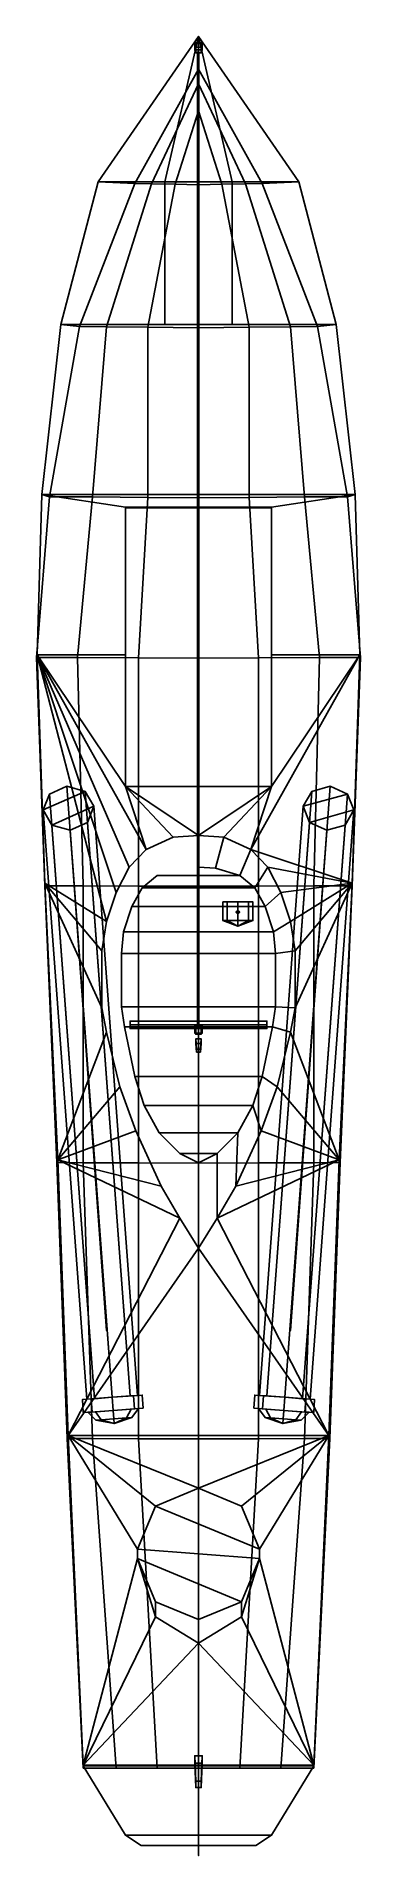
# Model space of a CAD drawing. Extents: x -1.7 to 1.7, y -10.2 to 9.2.
import ezdxf

# ---------------------------------------------------------------- set-up
doc = ezdxf.new("R2010")
doc.units = 0
doc.layers.get('0').update_dxf_attribs({"linetype": 'CONTINUOUS'})

msp = doc.modelspace()

# ---------------------------------------------------------------- linework, layer by layer
for points in [[(0, 9.205, 0.868), (0, 9.204, 0.808), (-1.07, 7.654, 0.826), (-0.36, 7.655, 0.856)], [(-1.07, 7.654, 0.826), (0, 9.204, 0.808), (0, 8.857, 0.404), (-0.68, 7.637, -0.174)], [(0, 7.655, 0.856), (0, 9.205, 0.868), (0, 9.205, 0.868), (-0.36, 7.655, 0.856)], [(0.03, 9.09, 2.68), (0.04, 9.14, 0.86), (-0.04, 9.14, 0.86), (-0.03, 9.09, 2.68)], [(-0.03, 9.09, 2.68), (-0.04, 9.14, 0.86), (-0.04, 9.06, 0.86), (-0.03, 9.03, 2.68)], [(0.36, 7.655, 0.856), (1.07, 7.654, 0.826), (0, 9.204, 0.808), (0, 9.205, 0.868)], [(0, 9.205, 0.868), (0, 7.655, 0.856), (0.36, 7.655, 0.856), (0, 9.205, 0.868)], [(0, 9.204, 0.808), (1.07, 7.654, 0.826), (0.68, 7.637, -0.174), (0, 8.857, 0.404)], [(0.04, 9.06, 0.86), (0.04, 9.14, 0.86), (0.03, 9.09, 2.68), (0.03, 9.03, 2.68)], [(-0.03, 9.03, 2.68), (-0.04, 9.06, 0.86), (0.04, 9.06, 0.86), (0.03, 9.03, 2.68)], [(0.03, 9.03, 2.68), (0.03, 9.09, 2.68), (-0.03, 9.09, 2.68), (-0.03, 9.03, 2.68)], [(-0.01, -1.37, 3.69), (0.005, -1.37, 3.7), (0.005, 9.04, 2.619), (-0.01, 9.04, 2.61)], [(0.005, -1.37, 3.68), (-0.01, -1.37, 3.69), (-0.01, 9.04, 2.61), (0.005, 9.04, 2.601)], [(0.005, -1.37, 3.7), (0.005, -1.37, 3.68), (0.005, 9.04, 2.601), (0.005, 9.04, 2.619)], [(-0.68, 7.637, -0.174), (0, 8.857, 0.404), (0, 8.7, -0.013), (-0.5, 7.635, -0.274)], [(0, 8.857, 0.404), (0.68, 7.637, -0.174), (0.5, 7.635, -0.274), (0, 8.7, -0.013)], [(-0.5, 7.635, -0.274), (0, 8.7, -0.013), (0, 8.413, -0.388), (-0.25, 7.63, -0.534)], [(0, 8.7, -0.013), (0.5, 7.635, -0.274), (0.25, 7.63, -0.534), (0, 8.413, -0.388)], [(-0.25, 7.63, -0.534), (0, 8.413, -0.388), (0, 7.997, -0.731), (0, 7.624, -0.894)], [(0, 8.413, -0.388), (0.25, 7.63, -0.534), (0, 7.624, -0.894), (0, 7.997, -0.731)], [(-0.36, 7.655, 0.856), (-1.07, 7.654, 0.826), (-1.47, 6.134, 0.822), (-0.36, 6.134, 0.822)], [(-1.47, 6.134, 0.822), (-1.07, 7.654, 0.826), (-0.68, 7.637, -0.174), (-1.27, 6.113, -0.348)], [(-1.27, 6.113, -0.348), (-0.68, 7.637, -0.174), (-0.5, 7.635, -0.274), (-0.98, 6.111, -0.468)], [(-0.98, 6.111, -0.468), (-0.5, 7.635, -0.274), (-0.25, 7.63, -0.534), (-0.54, 6.106, -0.748)], [(-0.54, 6.106, -0.748), (-0.25, 7.63, -0.534), (0, 7.624, -0.894), (0, 6.099, -1.198)], [(0, 6.134, 0.822), (0, 7.655, 0.856), (-0.36, 7.655, 0.856), (-0.36, 6.134, 0.822)], [(0, 7.655, 0.856), (0, 6.134, 0.822), (0.36, 6.134, 0.822), (0.36, 7.655, 0.856)], [(0.25, 7.63, -0.534), (0.54, 6.106, -0.748), (0, 6.099, -1.198), (0, 7.624, -0.894)], [(0.5, 7.635, -0.274), (0.98, 6.111, -0.468), (0.54, 6.106, -0.748), (0.25, 7.63, -0.534)], [(0.36, 6.134, 0.822), (1.47, 6.134, 0.822), (1.07, 7.654, 0.826), (0.36, 7.655, 0.856)], [(0.68, 7.637, -0.174), (1.27, 6.113, -0.348), (0.98, 6.111, -0.468), (0.5, 7.635, -0.274)], [(1.07, 7.654, 0.826), (1.47, 6.134, 0.822), (1.27, 6.113, -0.348), (0.68, 7.637, -0.174)], [(-1.67, 4.323, 0.784), (-1.47, 6.134, 0.822), (-1.27, 6.113, -0.348), (-1.59, 4.299, -0.576)], [(1.67, 4.323, 0.784), (1.47, 6.134, 0.822), (-1.47, 6.134, 0.822), (-1.67, 4.323, 0.784)], [(-1.59, 4.299, -0.576), (-1.27, 6.113, -0.348), (-0.98, 6.111, -0.468), (-1.13, 4.297, -0.716)], [(-1.13, 4.297, -0.716), (-0.98, 6.111, -0.468), (-0.54, 6.106, -0.748), (-0.54, 4.292, -0.956)], [(-0.54, 4.292, -0.956), (-0.54, 6.106, -0.748), (0, 6.099, -1.198), (0, 4.288, -1.236)], [(0.54, 6.106, -0.748), (0.54, 4.292, -0.956), (0, 4.288, -1.236), (0, 6.099, -1.198)], [(0.98, 6.111, -0.468), (1.13, 4.297, -0.716), (0.54, 4.292, -0.956), (0.54, 6.106, -0.748)], [(1.27, 6.113, -0.348), (1.59, 4.299, -0.576), (1.13, 4.297, -0.716), (0.98, 6.111, -0.468)], [(1.47, 6.134, 0.822), (1.67, 4.323, 0.784), (1.59, 4.299, -0.576), (1.27, 6.113, -0.348)], [(-1.72, 2.612, 0.734), (-1.67, 4.323, 0.784), (-1.59, 4.299, -0.576), (-1.73, 2.586, -0.766)], [(-1.73, 2.586, -0.766), (-1.59, 4.299, -0.576), (-1.13, 4.297, -0.716), (-1.29, 2.584, -0.836)], [(-0.78, 4.187, 0.78), (-1.67, 4.323, 0.784), (-1.72, 2.612, 0.734), (-0.78, 2.612, 0.734)], [(1.67, 4.323, 0.784), (-1.67, 4.323, 0.784), (-0.78, 4.187, 0.78), (0.78, 4.187, 0.78)], [(-1.29, 2.584, -0.836), (-1.13, 4.297, -0.716), (-0.54, 4.292, -0.956), (-0.64, 2.581, -1.036)], [(-0.64, 2.581, -1.036), (-0.54, 4.292, -0.956), (0, 4.288, -1.236), (0, 2.577, -1.276)], [(0.54, 4.292, -0.956), (0.64, 2.581, -1.036), (0, 2.577, -1.276), (0, 4.288, -1.236)], [(1.13, 4.297, -0.716), (1.29, 2.584, -0.836), (0.64, 2.581, -1.036), (0.54, 4.292, -0.956)], [(1.67, 4.323, 0.784), (0.78, 4.187, 0.78), (0.78, 2.612, 0.734), (1.72, 2.612, 0.734)], [(1.59, 4.299, -0.576), (1.73, 2.586, -0.766), (1.29, 2.584, -0.836), (1.13, 4.297, -0.716)], [(1.67, 4.323, 0.784), (1.72, 2.612, 0.734), (1.73, 2.586, -0.766), (1.59, 4.299, -0.576)], [(0.78, 4.18, 0.88), (0.78, 4.187, 0.78), (-0.78, 4.187, 0.78), (-0.78, 4.18, 0.88)], [(-0.78, 4.18, 0.88), (-0.78, 4.187, 0.78), (-0.78, 2.612, 0.734), (-0.78, 1.21, 0.88)], [(0.78, 1.21, 0.88), (0.78, 4.18, 0.88), (-0.78, 4.18, 0.88), (-0.78, 1.21, 0.88)], [(0.78, 2.612, 0.734), (0.78, 4.187, 0.78), (0.78, 4.18, 0.88), (0.78, 1.21, 0.88)], [(-1.64, 0.181, 0.726), (-1.72, 2.612, 0.734), (-1.73, 2.586, -0.766), (-1.64, 0.152, -0.924)], [(-1.64, 0.152, -0.924), (-1.73, 2.586, -0.766), (-1.29, 2.584, -0.836), (-1.23, 0.151, -0.984)], [(-0.56, 0.54, 0.727), (-1.72, 2.612, 0.734), (-0.74, 0.35, 0.726)], [(-0.74, 0.35, 0.726), (-1.72, 2.612, 0.734), (-0.88, 0.08, 0.725)], [(-0.88, 0.08, 0.725), (-1.72, 2.612, 0.734), (-0.98, -0.23, 0.723)], [(-0.98, -0.23, 0.723), (-1.72, 2.612, 0.734), (-1.64, 0.181, 0.726)], [(-0.78, 2.612, 0.734), (-1.72, 2.612, 0.734), (-0.78, 1.21, 0.729)], [(-0.78, 1.21, 0.729), (-1.72, 2.612, 0.734), (-0.56, 0.54, 0.727)], [(-1.23, 0.151, -0.984), (-1.29, 2.584, -0.836), (-0.64, 2.581, -1.036), (-0.64, 0.149, -1.114)], [(-0.78, 2.612, 0.734), (-0.78, 2.612, 0.734), (-0.78, 1.21, 0.729), (-0.78, 1.21, 0.88)], [(-0.64, 0.149, -1.114), (-0.64, 2.581, -1.036), (0, 2.577, -1.276), (0, 0.146, -1.284)], [(0.64, 2.581, -1.036), (0.64, 0.149, -1.114), (0, 0.146, -1.284), (0, 2.577, -1.276)], [(1.72, 2.612, 0.734), (0.56, 0.54, 0.727), (1.64, 0.181, 0.726)], [(0.78, 1.21, 0.729), (0.56, 0.54, 0.727), (1.72, 2.612, 0.734)], [(1.29, 2.584, -0.836), (1.23, 0.151, -0.984), (0.64, 0.149, -1.114), (0.64, 2.581, -1.036)], [(0.78, 1.21, 0.88), (0.78, 1.21, 0.729), (0.78, 2.612, 0.734)], [(0.78, 2.612, 0.734), (0.78, 1.21, 0.729), (1.72, 2.612, 0.734)], [(1.73, 2.586, -0.766), (1.64, 0.152, -0.924), (1.23, 0.151, -0.984), (1.29, 2.584, -0.836)], [(1.72, 2.612, 0.734), (1.64, 0.181, 0.726), (1.64, 0.152, -0.924), (1.73, 2.586, -0.766)], [(-1.209, 1.156, 1.351), (-1.657, 0.962, 1.16), (-1.59, 1.128, 1.351), (-1.404, 1.212, 1.43)], [(-1.111, -5.315, 1.351), (-0.92, -5.3, 1.43), (-1.404, 1.212, 1.43), (-1.59, 1.128, 1.351)], [(-0.92, -5.3, 1.43), (-0.73, -5.286, 1.351), (-1.209, 1.156, 1.351), (-1.404, 1.212, 1.43)], [(0.78, 1.21, 0.729), (-0.78, 1.21, 0.729), (0, 0.687, 0.728)], [(-0.78, 1.21, 0.88), (-0.78, 1.21, 0.729), (0.78, 1.21, 0.729), (0.78, 1.21, 0.88)], [(0, 0.687, 0.728), (-0.78, 1.21, 0.729), (-0.27, 0.67, 0.727)], [(-0.27, 0.67, 0.727), (-0.78, 1.21, 0.729), (-0.56, 0.54, 0.727)], [(0.78, 1.21, 0.729), (0, 0.687, 0.728), (0.27, 0.67, 0.727)], [(0.78, 1.21, 0.729), (0.27, 0.67, 0.727), (0.56, 0.54, 0.727)], [(0.73, -5.286, 1.351), (0.92, -5.3, 1.43), (1.404, 1.212, 1.43), (1.209, 1.156, 1.351)], [(0.92, -5.3, 1.43), (1.111, -5.315, 1.351), (1.59, 1.128, 1.351), (1.404, 1.212, 1.43)], [(1.59, 1.128, 1.351), (1.118, 1.002, 1.16), (1.209, 1.156, 1.351), (1.404, 1.212, 1.43)], [(-1.118, 1.002, 1.16), (-1.565, 0.799, 0.969), (-1.657, 0.962, 1.16), (-1.209, 1.156, 1.351)], [(-1.19, -5.32, 1.16), (-1.111, -5.315, 1.351), (-1.59, 1.128, 1.351), (-1.657, 0.962, 1.16)], [(-1.184, 0.827, 0.969), (-1.369, 0.743, 0.89), (-1.565, 0.799, 0.969), (-1.118, 1.002, 1.16)], [(-0.73, -5.286, 1.351), (-0.651, -5.28, 1.16), (-1.118, 1.002, 1.16), (-1.209, 1.156, 1.351)], [(-0.651, -5.28, 1.16), (-0.73, -5.286, 0.969), (-1.184, 0.827, 0.969), (-1.118, 1.002, 1.16)], [(0.651, -5.28, 1.16), (0.73, -5.286, 1.351), (1.209, 1.156, 1.351), (1.118, 1.002, 1.16)], [(0.73, -5.286, 0.969), (0.651, -5.28, 1.16), (1.118, 1.002, 1.16), (1.184, 0.827, 0.969)], [(1.111, -5.315, 1.351), (1.19, -5.32, 1.16), (1.657, 0.962, 1.16), (1.59, 1.128, 1.351)], [(1.657, 0.962, 1.16), (1.184, 0.827, 0.969), (1.118, 1.002, 1.16), (1.59, 1.128, 1.351)], [(-1.111, -5.315, 0.969), (-1.19, -5.32, 1.16), (-1.657, 0.962, 1.16), (-1.565, 0.799, 0.969)], [(-0.92, -5.3, 0.89), (-1.111, -5.315, 0.969), (-1.565, 0.799, 0.969), (-1.369, 0.743, 0.89)], [(-0.73, -5.286, 0.969), (-0.92, -5.3, 0.89), (-1.369, 0.743, 0.89), (-1.184, 0.827, 0.969)], [(0.92, -5.3, 0.89), (0.73, -5.286, 0.969), (1.184, 0.827, 0.969), (1.369, 0.743, 0.89)], [(1.111, -5.315, 0.969), (0.92, -5.3, 0.89), (1.369, 0.743, 0.89), (1.565, 0.799, 0.969)], [(1.19, -5.32, 1.16), (1.111, -5.315, 0.969), (1.565, 0.799, 0.969), (1.657, 0.962, 1.16)], [(1.565, 0.799, 0.969), (1.369, 0.743, 0.89), (1.184, 0.827, 0.969), (1.657, 0.962, 1.16)], [(0.27, 0.67, 0.727), (0, 0.687, 0.728), (0, 0.35, 1.73), (0.18, 0.34, 1.73)], [(0.56, 0.54, 0.727), (0.27, 0.67, 0.727), (0.18, 0.34, 1.73), (0.44, 0.26, 1.73)], [(-0.98, -4.59, 0.72), (-1.35, 0.5, 0.72), (-1.349, 0.46, 0.89), (-0.98, -4.49, 0.89)], [(-0.98, -4.49, 0.89), (-1.349, 0.46, 0.89), (-1.35, 0.5, 0.72), (-0.98, -4.59, 0.72)], [(0.74, 0.35, 0.726), (0.56, 0.54, 0.727), (0.44, 0.26, 1.73), (0.6, 0.13, 1.73)], [(1.64, 0.181, 0.726), (1.64, 0.181, 0.726), (0.56, 0.54, 0.727), (0.74, 0.35, 0.726)], [(0.98, -4.49, 0.89), (1.349, 0.46, 0.89), (1.35, 0.5, 0.72), (0.98, -4.59, 0.72)], [(0.98, -4.59, 0.72), (1.35, 0.5, 0.72), (1.349, 0.46, 0.89), (0.98, -4.49, 0.89)], [(0.44, 0.26, 1.73), (-0.44, 0.26, 1.73), (-0.6, 0.13, 1.73), (0.6, 0.13, 1.73)], [(0.18, 0.34, 1.73), (0, 0.35, 1.73), (0, 0.26, 1.73), (0.44, 0.26, 1.73)], [(0.88, 0.08, 0.725), (0.74, 0.35, 0.726), (0.6, 0.13, 1.73), (0.71, -0.07, 1.73)], [(1.64, 0.181, 0.726), (1.64, 0.181, 0.726), (0.74, 0.35, 0.726), (0.88, 0.08, 0.725)], [(-1.5, -2.77, 0.707), (-1.64, 0.181, 0.726), (-1.64, 0.152, -0.924), (-1.51, -2.799, -1.002)], [(-1.03, -1.15, 0.718), (-1.64, 0.181, 0.726), (-1.5, -2.77, 0.707), (-0.98, -1.41, 0.716)], [(-1.03, -0.54, 0.721), (-0.98, -0.23, 0.723), (-1.64, 0.181, 0.726)], [(-1.03, -1.15, 0.718), (-1.03, -0.54, 0.721), (-1.64, 0.181, 0.726)], [(-1.51, -2.799, -1.002), (-1.64, 0.152, -0.924), (-1.23, 0.151, -0.984), (-1.23, -2.8, -1.032)], [(-1.23, -2.8, -1.032), (-1.23, 0.151, -0.984), (-0.64, 0.149, -1.114), (-0.64, -2.802, -1.132)], [(0.6, 0.13, 1.73), (-0.6, 0.13, 1.73), (-0.71, -0.07, 1.73), (0.71, -0.07, 1.73)], [(-0.64, -2.802, -1.132), (-0.64, 0.149, -1.114), (0, 0.146, -1.284), (0, -2.804, -1.272)], [(0.64, 0.149, -1.114), (0.64, -2.802, -1.132), (0, -2.804, -1.272), (0, 0.146, -1.284)], [(1.23, 0.151, -0.984), (1.23, -2.8, -1.032), (0.64, -2.802, -1.132), (0.64, 0.149, -1.114)], [(0.98, -0.23, 0.723), (0.88, 0.08, 0.725), (0.71, -0.07, 1.73), (0.8, -0.34, 1.73)], [(1.64, 0.181, 0.726), (1.64, 0.181, 0.726), (0.88, 0.08, 0.725), (0.98, -0.23, 0.723)], [(1.5, -2.77, 0.707), (1.64, 0.181, 0.726), (1.03, -1.15, 0.718), (0.98, -1.41, 0.716)], [(1.64, 0.181, 0.726), (1.64, 0.181, 0.726), (0.98, -0.23, 0.723), (1.03, -0.54, 0.721)], [(1.64, 0.181, 0.726), (1.64, 0.181, 0.726), (1.03, -0.54, 0.721), (1.03, -1.15, 0.718)], [(1.64, 0.152, -0.924), (1.51, -2.799, -1.002), (1.23, -2.8, -1.032), (1.23, 0.151, -0.984)], [(1.64, 0.181, 0.726), (1.5, -2.77, 0.707), (1.51, -2.799, -1.002), (1.64, 0.152, -0.924)], [(0.71, -0.07, 1.73), (-0.71, -0.07, 1.73), (-0.8, -0.34, 1.73), (0.8, -0.34, 1.73)], [(0.26, -0.22, 2.01), (0.307, -0.22, 2.123), (0.307, -0.02, 2.123), (0.26, -0.02, 2.01)], [(0.307, -0.22, 1.897), (0.26, -0.22, 2.01), (0.26, -0.02, 2.01), (0.307, -0.02, 1.897)], [(0.307, -0.02, 2.123), (0.58, -0.02, 2.01), (0.533, -0.02, 1.897), (0.26, -0.02, 2.01)], [(0.26, -0.02, 2.01), (0.533, -0.02, 1.897), (0.42, -0.02, 1.85), (0.307, -0.02, 1.897)], [(0.307, -0.22, 2.123), (0.42, -0.22, 2.17), (0.42, -0.02, 2.17), (0.307, -0.02, 2.123)], [(0.42, -0.22, 1.85), (0.307, -0.22, 1.897), (0.307, -0.02, 1.897), (0.42, -0.02, 1.85)], [(0.42, -0.02, 2.17), (0.533, -0.02, 2.123), (0.58, -0.02, 2.01), (0.307, -0.02, 2.123)], [(0.42, -0.11, 1.73), (0.4, -0.13, 1.73), (0.4, -0.13, 1.86), (0.42, -0.11, 1.86)], [(0.4, -0.13, 1.73), (0.42, -0.15, 1.73), (0.42, -0.15, 1.86), (0.4, -0.13, 1.86)], [(0.42, -0.22, 2.17), (0.533, -0.22, 2.123), (0.533, -0.02, 2.123), (0.42, -0.02, 2.17)], [(0.533, -0.22, 1.897), (0.42, -0.22, 1.85), (0.42, -0.02, 1.85), (0.533, -0.02, 1.897)], [(0.44, -0.13, 1.73), (0.42, -0.11, 1.73), (0.42, -0.11, 1.86), (0.44, -0.13, 1.86)], [(0.42, -0.15, 1.73), (0.44, -0.13, 1.73), (0.44, -0.13, 1.86), (0.42, -0.15, 1.86)], [(0.533, -0.22, 2.123), (0.58, -0.22, 2.01), (0.58, -0.02, 2.01), (0.533, -0.02, 2.123)], [(0.58, -0.22, 2.01), (0.533, -0.22, 1.897), (0.533, -0.02, 1.897), (0.58, -0.02, 2.01)], [(0.8, -0.34, 1.73), (-0.8, -0.34, 1.73), (-0.82, -0.57, 1.73), (0.82, -0.57, 1.73)], [(0.26, -0.22, 2.01), (0.307, -0.22, 1.897), (0.42, -0.28, 2.01)], [(0.307, -0.22, 2.123), (0.26, -0.22, 2.01), (0.42, -0.28, 2.01)], [(0.307, -0.22, 1.897), (0.42, -0.22, 1.85), (0.42, -0.28, 2.01)], [(0.42, -0.22, 2.17), (0.307, -0.22, 2.123), (0.42, -0.28, 2.01)], [(0.42, -0.22, 1.85), (0.533, -0.22, 1.897), (0.42, -0.28, 2.01)], [(0.533, -0.22, 1.897), (0.58, -0.22, 2.01), (0.42, -0.28, 2.01)], [(0.58, -0.22, 2.01), (0.533, -0.22, 2.123), (0.42, -0.28, 2.01)], [(0.533, -0.22, 2.123), (0.42, -0.22, 2.17), (0.42, -0.28, 2.01)], [(1.03, -0.54, 0.721), (0.98, -0.23, 0.723), (0.8, -0.34, 1.73), (0.82, -0.57, 1.73)], [(0.82, -0.57, 1.73), (-0.82, -0.57, 1.73), (-0.82, -1.14, 1.73), (0.82, -1.14, 1.73)], [(1.03, -1.15, 0.718), (1.03, -0.54, 0.721), (0.82, -0.57, 1.73), (0.82, -1.14, 1.73)], [(0.82, -1.14, 1.73), (-0.82, -1.14, 1.73), (-0.79, -1.35, 1.73), (0.79, -1.35, 1.73)], [(0.98, -1.41, 0.716), (1.03, -1.15, 0.718), (0.82, -1.14, 1.73), (0.79, -1.35, 1.73)], [(0.79, -1.35, 1.73), (-0.79, -1.35, 1.73), (-0.68, -1.88, 1.73), (0.68, -1.88, 1.73)], [(-0.73, -1.29, 3.38), (-0.73, -1.33, 3.42), (0.73, -1.33, 3.42), (0.73, -1.29, 3.38)], [(-0.73, -1.33, 3.34), (-0.73, -1.29, 3.38), (0.73, -1.29, 3.38), (0.73, -1.33, 3.34)], [(-0.73, -1.33, 3.34), (-0.73, -1.37, 3.38), (-0.73, -1.33, 3.42), (-0.73, -1.29, 3.38)], [(-0.73, -1.33, 3.42), (-0.73, -1.37, 3.38), (0.73, -1.37, 3.38), (0.73, -1.33, 3.42)], [(-0.73, -1.37, 3.38), (-0.73, -1.33, 3.34), (0.73, -1.33, 3.34), (0.73, -1.37, 3.38)], [(-0.03, -1.37, 3.73), (-0.04, -1.34, 1.73), (-0.04, -1.42, 1.73), (-0.03, -1.43, 3.73)], [(0.03, -1.37, 3.73), (0.04, -1.34, 1.73), (-0.04, -1.34, 1.73), (-0.03, -1.37, 3.73)], [(0.04, -1.42, 1.73), (0.04, -1.34, 1.73), (0.03, -1.37, 3.73), (0.03, -1.43, 3.73)], [(0.84, -1.99, 0.712), (0.98, -1.41, 0.716), (0.79, -1.35, 1.73), (0.68, -1.88, 1.73)], [(0.73, -1.29, 3.38), (0.73, -1.33, 3.42), (0.73, -1.37, 3.38), (0.73, -1.33, 3.34)], [(-1.5, -2.77, 0.707), (-1.5, -2.77, 0.707), (-0.84, -1.99, 0.712), (-0.98, -1.41, 0.716)], [(-0.03, -1.43, 3.73), (-0.04, -1.42, 1.73), (0.04, -1.42, 1.73), (0.03, -1.43, 3.73)], [(0.03, -1.43, 3.73), (0.03, -1.37, 3.73), (-0.03, -1.37, 3.73), (-0.03, -1.43, 3.73)], [(0.02, -1.59, 5.3), (0.03, -1.48, 1.73), (-0.03, -1.48, 1.73), (-0.02, -1.59, 5.3)], [(-0.02, -1.59, 5.3), (-0.03, -1.48, 1.73), (-0.03, -1.53, 1.73), (-0.02, -1.62, 5.3)], [(-0.02, -1.62, 5.3), (-0.03, -1.53, 1.73), (0.03, -1.53, 1.73), (0.02, -1.62, 5.3)], [(0.03, -1.53, 1.73), (0.03, -1.48, 1.73), (0.02, -1.59, 5.3), (0.02, -1.62, 5.3)], [(1.5, -2.77, 0.707), (1.5, -2.77, 0.707), (0.98, -1.41, 0.716), (0.84, -1.99, 0.712)], [(0.02, -1.62, 5.3), (0.02, -1.59, 5.3), (-0.02, -1.59, 5.3), (-0.02, -1.62, 5.3)], [(0.68, -1.88, 1.73), (-0.68, -1.88, 1.73), (-0.58, -2.19, 1.73), (0.58, -2.19, 1.73)], [(0.67, -2.46, 0.709), (0.84, -1.99, 0.712), (0.68, -1.88, 1.73), (0.58, -2.19, 1.73)], [(-1.5, -2.77, 0.707), (-1.5, -2.77, 0.707), (-0.67, -2.46, 0.709), (-0.84, -1.99, 0.712)], [(1.5, -2.77, 0.707), (1.5, -2.77, 0.707), (0.84, -1.99, 0.712), (0.67, -2.46, 0.709)], [(0.58, -2.19, 1.73), (-0.58, -2.19, 1.73), (-0.42, -2.48, 1.73), (0.42, -2.48, 1.73)], [(0.4, -3.05, 0.71), (0.67, -2.46, 0.709), (0.58, -2.19, 1.73), (0.42, -2.48, 1.73)], [(-1.5, -2.77, 0.707), (-1.5, -2.77, 0.707), (-0.4, -3.05, 0.71), (-0.67, -2.46, 0.709)], [(0.42, -2.48, 1.73), (-0.42, -2.48, 1.73), (-0.2, -2.7, 1.73), (0.2, -2.7, 1.73)], [(0.2, -3.39, 0.714), (0.4, -3.05, 0.71), (0.42, -2.48, 1.73), (0.2, -2.7, 1.73)], [(1.5, -2.77, 0.707), (1.5, -2.77, 0.707), (0.67, -2.46, 0.709), (0.4, -3.05, 0.71)], [(0.2, -2.7, 1.73), (-0.2, -2.7, 1.73), (0, -2.8, 1.73)], [(0, -3.71, 0.717), (0.2, -3.39, 0.714), (0.2, -2.7, 1.73), (0, -2.8, 1.73)], [(-1.39, -5.709, 0.739), (-1.5, -2.77, 0.707), (-1.51, -2.799, -1.002), (-1.4, -5.741, -1.051)], [(-1.4, -5.741, -1.051), (-1.51, -2.799, -1.002), (-1.23, -2.8, -1.032), (-1.13, -5.741, -1.081)], [(-1.5, -2.77, 0.707), (-1.5, -2.77, 0.707), (-1.39, -5.709, 0.739), (-0.2, -3.39, 0.714)], [(-1.5, -2.77, 0.707), (-1.5, -2.77, 0.707), (-0.2, -3.39, 0.714), (-0.4, -3.05, 0.71)], [(-1.13, -5.741, -1.081), (-1.23, -2.8, -1.032), (-0.64, -2.802, -1.132), (-0.64, -5.742, -1.151)], [(-0.64, -5.742, -1.151), (-0.64, -2.802, -1.132), (0, -2.804, -1.272), (0, -5.744, -1.261)], [(0.64, -2.802, -1.132), (0.64, -5.742, -1.151), (0, -5.744, -1.261), (0, -2.804, -1.272)], [(1.5, -2.77, 0.707), (1.5, -2.77, 0.707), (0.2, -3.39, 0.714), (1.39, -5.709, 0.739)], [(1.5, -2.77, 0.707), (1.5, -2.77, 0.707), (0.4, -3.05, 0.71), (0.2, -3.39, 0.714)], [(1.23, -2.8, -1.032), (1.13, -5.741, -1.081), (0.64, -5.742, -1.151), (0.64, -2.802, -1.132)], [(1.51, -2.799, -1.002), (1.4, -5.741, -1.051), (1.13, -5.741, -1.081), (1.23, -2.8, -1.032)], [(1.5, -2.77, 0.707), (1.39, -5.709, 0.739), (1.4, -5.741, -1.051), (1.51, -2.799, -1.002)], [(-0.2, -3.39, 0.714), (-0.2, -3.39, 0.714), (-1.39, -5.709, 0.739), (0, -3.71, 0.717)], [(0.2, -3.39, 0.714), (0.2, -3.39, 0.714), (0, -3.71, 0.717), (1.39, -5.709, 0.739)], [(0, -3.71, 0.717), (0, -3.71, 0.717), (-1.39, -5.709, 0.739), (1.39, -5.709, 0.739)], [(-1.146, -5.317, 1.386), (-0.92, -5.3, 0.84), (-1.146, -5.317, 0.934), (-1.239, -5.324, 1.16)], [(-1.229, -5.464, 1.16), (-1.136, -5.457, 1.386), (-1.146, -5.317, 1.386), (-1.239, -5.324, 1.16)], [(-1.136, -5.457, 0.934), (-1.229, -5.464, 1.16), (-1.239, -5.324, 1.16), (-1.146, -5.317, 0.934)], [(-0.92, -5.3, 1.48), (-0.695, -5.284, 0.934), (-0.92, -5.3, 0.84), (-1.146, -5.317, 1.386)], [(-1.136, -5.457, 1.386), (-0.91, -5.44, 1.48), (-0.92, -5.3, 1.48), (-1.146, -5.317, 1.386)], [(-0.91, -5.44, 0.84), (-1.136, -5.457, 0.934), (-1.146, -5.317, 0.934), (-0.92, -5.3, 0.84)], [(-0.91, -5.44, 1.48), (-1.136, -5.457, 0.934), (-0.91, -5.44, 0.84), (-0.684, -5.423, 1.386)], [(-0.695, -5.284, 1.386), (-0.601, -5.277, 1.16), (-0.695, -5.284, 0.934), (-0.92, -5.3, 1.48)], [(-0.91, -5.44, 1.48), (-0.684, -5.423, 1.386), (-0.695, -5.284, 1.386), (-0.92, -5.3, 1.48)], [(-0.684, -5.423, 0.934), (-0.91, -5.44, 0.84), (-0.92, -5.3, 0.84), (-0.695, -5.284, 0.934)], [(-0.684, -5.423, 1.386), (-0.91, -5.44, 0.84), (-0.684, -5.423, 0.934), (-0.591, -5.416, 1.16)], [(-0.769, -5.52, 1.295), (-0.72, -5.426, 1.351), (-0.91, -5.44, 1.43), (-0.903, -5.53, 1.351)], [(-0.903, -5.53, 0.969), (-0.91, -5.44, 0.89), (-0.72, -5.426, 0.969), (-0.769, -5.52, 1.025)], [(-0.713, -5.516, 1.16), (-0.641, -5.42, 1.16), (-0.72, -5.426, 1.351), (-0.769, -5.52, 1.295)], [(-0.769, -5.52, 1.025), (-0.72, -5.426, 0.969), (-0.641, -5.42, 1.16), (-0.713, -5.516, 1.16)], [(-0.684, -5.423, 1.386), (-0.591, -5.416, 1.16), (-0.601, -5.277, 1.16), (-0.695, -5.284, 1.386)], [(-0.591, -5.416, 1.16), (-0.684, -5.423, 0.934), (-0.695, -5.284, 0.934), (-0.601, -5.277, 1.16)], [(0.591, -5.416, 1.16), (0.684, -5.423, 1.386), (0.695, -5.284, 1.386), (0.601, -5.277, 1.16)], [(0.684, -5.423, 0.934), (0.591, -5.416, 1.16), (0.601, -5.277, 1.16), (0.695, -5.284, 0.934)], [(0.684, -5.423, 1.386), (0.591, -5.416, 1.16), (0.684, -5.423, 0.934), (0.91, -5.44, 1.48)], [(0.695, -5.284, 1.386), (0.92, -5.3, 0.84), (0.695, -5.284, 0.934), (0.601, -5.277, 1.16)], [(0.769, -5.52, 1.295), (0.72, -5.426, 1.351), (0.641, -5.42, 1.16), (0.713, -5.516, 1.16)], [(0.713, -5.516, 1.16), (0.641, -5.42, 1.16), (0.72, -5.426, 0.969), (0.769, -5.52, 1.025)], [(0.91, -5.44, 0.84), (0.684, -5.423, 0.934), (0.695, -5.284, 0.934), (0.92, -5.3, 0.84)], [(0.684, -5.423, 1.386), (0.91, -5.44, 1.48), (0.92, -5.3, 1.48), (0.695, -5.284, 1.386)], [(0.91, -5.44, 1.48), (0.684, -5.423, 0.934), (0.91, -5.44, 0.84), (1.136, -5.457, 1.386)], [(0.92, -5.3, 1.48), (1.146, -5.317, 0.934), (0.92, -5.3, 0.84), (0.695, -5.284, 1.386)], [(0.769, -5.52, 1.025), (0.72, -5.426, 0.969), (0.91, -5.44, 0.89), (0.903, -5.53, 0.969)], [(0.903, -5.53, 1.351), (0.91, -5.44, 1.43), (0.72, -5.426, 1.351), (0.769, -5.52, 1.295)], [(1.136, -5.457, 0.934), (0.91, -5.44, 0.84), (0.92, -5.3, 0.84), (1.146, -5.317, 0.934)], [(0.91, -5.44, 1.48), (1.136, -5.457, 1.386), (1.146, -5.317, 1.386), (0.92, -5.3, 1.48)], [(1.146, -5.317, 1.386), (1.239, -5.324, 1.16), (1.146, -5.317, 0.934), (0.92, -5.3, 1.48)], [(1.136, -5.457, 1.386), (1.229, -5.464, 1.16), (1.239, -5.324, 1.16), (1.146, -5.317, 1.386)], [(1.229, -5.464, 1.16), (1.136, -5.457, 0.934), (1.146, -5.317, 0.934), (1.239, -5.324, 1.16)], [(-1.136, -5.457, 1.386), (-1.229, -5.464, 1.16), (-1.136, -5.457, 0.934), (-0.91, -5.44, 1.48)], [(-1.038, -5.54, 1.295), (-1.1, -5.454, 1.351), (-1.179, -5.46, 1.16), (-1.094, -5.544, 1.16)], [(-1.094, -5.544, 1.16), (-1.179, -5.46, 1.16), (-1.1, -5.454, 0.969), (-1.038, -5.54, 1.025)], [(-0.903, -5.53, 1.351), (-0.91, -5.44, 1.43), (-1.1, -5.454, 1.351), (-1.038, -5.54, 1.295)], [(-1.038, -5.54, 1.025), (-1.1, -5.454, 0.969), (-0.91, -5.44, 0.89), (-0.903, -5.53, 0.969)], [(-0.9, -5.58, 1.16), (-1.038, -5.54, 1.295), (-1.094, -5.544, 1.16), (-0.9, -5.58, 1.16)], [(-0.9, -5.58, 1.16), (-1.094, -5.544, 1.16), (-1.038, -5.54, 1.025), (-0.9, -5.58, 1.16)], [(-0.9, -5.58, 1.16), (-0.903, -5.53, 1.351), (-1.038, -5.54, 1.295), (-0.9, -5.58, 1.16)], [(-0.9, -5.58, 1.16), (-1.038, -5.54, 1.025), (-0.903, -5.53, 0.969), (-0.9, -5.58, 1.16)], [(-0.9, -5.58, 1.16), (-0.769, -5.52, 1.295), (-0.903, -5.53, 1.351), (-0.9, -5.58, 1.16)], [(-0.9, -5.58, 1.16), (-0.903, -5.53, 0.969), (-0.769, -5.52, 1.025), (-0.9, -5.58, 1.16)], [(-0.9, -5.58, 1.16), (-0.713, -5.516, 1.16), (-0.769, -5.52, 1.295), (-0.9, -5.58, 1.16)], [(-0.9, -5.58, 1.16), (-0.769, -5.52, 1.025), (-0.713, -5.516, 1.16), (-0.9, -5.58, 1.16)], [(0.9, -5.58, 1.16), (0.769, -5.52, 1.295), (0.713, -5.516, 1.16), (0.9, -5.58, 1.16)], [(0.9, -5.58, 1.16), (0.713, -5.516, 1.16), (0.769, -5.52, 1.025), (0.9, -5.58, 1.16)], [(0.9, -5.58, 1.16), (0.903, -5.53, 1.351), (0.769, -5.52, 1.295), (0.9, -5.58, 1.16)], [(0.9, -5.58, 1.16), (0.769, -5.52, 1.025), (0.903, -5.53, 0.969), (0.9, -5.58, 1.16)], [(0.9, -5.58, 1.16), (1.038, -5.54, 1.295), (0.903, -5.53, 1.351), (0.9, -5.58, 1.16)], [(0.9, -5.58, 1.16), (0.903, -5.53, 0.969), (1.038, -5.54, 1.025), (0.9, -5.58, 1.16)], [(0.9, -5.58, 1.16), (1.094, -5.544, 1.16), (1.038, -5.54, 1.295), (0.9, -5.58, 1.16)], [(0.9, -5.58, 1.16), (1.038, -5.54, 1.025), (1.094, -5.544, 1.16), (0.9, -5.58, 1.16)], [(0.903, -5.53, 0.969), (0.91, -5.44, 0.89), (1.1, -5.454, 0.969), (1.038, -5.54, 1.025)], [(1.038, -5.54, 1.295), (1.1, -5.454, 1.351), (0.91, -5.44, 1.43), (0.903, -5.53, 1.351)], [(1.136, -5.457, 1.386), (0.91, -5.44, 0.84), (1.136, -5.457, 0.934), (1.229, -5.464, 1.16)], [(1.094, -5.544, 1.16), (1.179, -5.46, 1.16), (1.1, -5.454, 1.351), (1.038, -5.54, 1.295)], [(1.038, -5.54, 1.025), (1.1, -5.454, 0.969), (1.179, -5.46, 1.16), (1.094, -5.544, 1.16)], [(-1.23, -9.22, 0.74), (-1.39, -5.709, 0.739), (-1.4, -5.741, -1.051), (-1.23, -9.253, -1.16)], [(-1.23, -9.253, -1.16), (-1.4, -5.741, -1.051), (-1.13, -5.741, -1.081), (-0.88, -9.253, -1.16)], [(-0.65, -6.92, 0.739), (-1.39, -5.709, 0.739), (-1.23, -9.22, 0.74), (-0.65, -7.02, 0.739)], [(-1.39, -5.709, 0.739), (-1.39, -5.709, 0.739), (-0.65, -6.92, 0.739), (-0.46, -6.46, 0.739)], [(-1.39, -5.709, 0.739), (-1.39, -5.709, 0.739), (-0.46, -6.46, 0.739), (0, -6.27, 0.739)], [(-1.39, -5.709, 0.739), (-1.39, -5.709, 0.739), (0, -6.27, 0.739), (1.39, -5.709, 0.739)], [(-0.88, -9.253, -1.16), (-1.13, -5.741, -1.081), (-0.64, -5.742, -1.151), (-0.44, -9.254, -1.19)], [(-0.44, -9.254, -1.19), (-0.64, -5.742, -1.151), (0, -5.744, -1.261), (0, -9.255, -1.25)], [(0, -6.27, 0.739), (0, -6.27, 0.739), (0.46, -6.46, 0.739), (1.39, -5.709, 0.739)], [(0.64, -5.742, -1.151), (0.44, -9.254, -1.19), (0, -9.255, -1.25), (0, -5.744, -1.261)], [(1.13, -5.741, -1.081), (0.88, -9.253, -1.16), (0.44, -9.254, -1.19), (0.64, -5.742, -1.151)], [(0.46, -6.46, 0.739), (0.46, -6.46, 0.739), (0.65, -6.92, 0.739), (1.39, -5.709, 0.739)], [(1.39, -5.709, 0.739), (0.65, -6.92, 0.739), (0.65, -7.02, 0.739), (1.23, -9.22, 0.74)], [(1.4, -5.741, -1.051), (1.23, -9.253, -1.16), (0.88, -9.253, -1.16), (1.13, -5.741, -1.081)], [(1.39, -5.709, 0.739), (1.23, -9.22, 0.74), (1.23, -9.253, -1.16), (1.4, -5.741, -1.051)], [(0, -6.27, 0.739), (-0.46, -6.46, 0.739), (-0.46, -6.46, 1.43), (0, -6.27, 1.43)], [(0.46, -6.46, 1.43), (0, -6.27, 1.43), (-0.46, -6.46, 1.43), (0.65, -6.92, 1.43)], [(0.46, -6.46, 0.739), (0, -6.27, 0.739), (0, -6.27, 1.43), (0.46, -6.46, 1.43)], [(-0.46, -6.46, 0.739), (-0.65, -6.92, 0.739), (-0.65, -6.92, 1.43), (-0.46, -6.46, 1.43)], [(0.65, -6.92, 1.43), (-0.46, -6.46, 1.43), (-0.65, -6.92, 1.43), (0.65, -7.02, 1.43)], [(0.65, -6.92, 0.739), (0.46, -6.46, 0.739), (0.46, -6.46, 1.43), (0.65, -6.92, 1.43)], [(-0.65, -6.92, 0.739), (-0.65, -7.02, 0.739), (-0.65, -7.02, 1.43), (-0.65, -6.92, 1.43)], [(0.65, -7.02, 1.43), (-0.65, -6.92, 1.43), (-0.65, -7.02, 1.43), (0.46, -7.48, 1.43)], [(0.65, -7.02, 0.739), (0.65, -6.92, 0.739), (0.65, -6.92, 1.43), (0.65, -7.02, 1.43)], [(-1.23, -9.22, 0.74), (-0.46, -7.64, 0.739), (-0.65, -7.02, 0.739)], [(-0.65, -7.02, 0.739), (-0.46, -7.64, 0.739), (-0.46, -7.48, 1.43), (-0.65, -7.02, 1.43)], [(0.46, -7.64, 0.739), (0.65, -7.02, 0.739), (0.65, -7.02, 1.43), (0.46, -7.48, 1.43)], [(1.23, -9.22, 0.74), (0.65, -7.02, 0.739), (0.46, -7.64, 0.739)], [(-0.46, -7.64, 0.739), (0, -7.92, 0.73), (0, -7.67, 1.43), (-0.46, -7.48, 1.43)], [(0, -7.92, 0.73), (0.46, -7.64, 0.739), (0.46, -7.48, 1.43), (0, -7.67, 1.43)], [(-1.23, -9.22, 0.74), (0, -7.92, 0.73), (-0.46, -7.64, 0.739)], [(1.23, -9.22, 0.74), (0.46, -7.64, 0.739), (0, -7.92, 0.73)], [(-1.23, -9.22, 0.74), (1.23, -9.22, 0.74), (0, -7.92, 0.73)], [(-1.23, -9.253, -1.16), (1.23, -9.253, -1.16), (1.23, -9.22, 0.74), (-1.23, -9.22, 0.74)], [(-1.23, -9.229, 0.209), (1.23, -9.229, 0.209), (0.78, -9.969, 0.222), (-0.78, -9.969, 0.222)], [(-0.78, -9.969, 0.222), (0.78, -9.969, 0.222), (1.23, -9.229, 0.209), (-1.23, -9.229, 0.209)], [(-0.44, -9.254, -1.19), (0.44, -9.254, -1.19), (0.88, -9.253, -1.16), (-0.88, -9.253, -1.16)], [(0, -9.255, -1.25), (0, -9.255, -1.25), (0.44, -9.254, -1.19), (-0.44, -9.254, -1.19)], [(-0.03, -9.39, 2.26), (-0.04, -9.12, 0.74), (-0.04, -9.2, 0.74), (-0.03, -9.46, 2.26)], [(0.03, -9.39, 2.26), (0.04, -9.12, 0.74), (-0.04, -9.12, 0.74), (-0.03, -9.39, 2.26)], [(-0.03, -9.46, 2.26), (-0.04, -9.2, 0.74), (0.04, -9.2, 0.74), (0.03, -9.46, 2.26)], [(0.001, -9.398, -0.277), (0.001, -9.238, -0.28), (0.001, -9.261, -1.6), (0.001, -9.422, -1.657)], [(0.001, -9.422, -1.657), (0.001, -9.261, -1.6), (0.001, -9.238, -0.28), (0.001, -9.398, -0.277)], [(0.04, -9.2, 0.74), (0.04, -9.12, 0.74), (0.03, -9.39, 2.26), (0.03, -9.46, 2.26)], [(0.03, -9.46, 2.26), (0.03, -9.39, 2.26), (-0.03, -9.39, 2.26), (-0.03, -9.46, 2.26)], [(0.001, -9.92, 1.79), (0.001, -9.39, 1.836), (0.001, -9.45, 2.25), (0.001, -9.99, 2.18)], [(0.001, -9.99, 2.18), (0.001, -9.45, 2.25), (0.001, -9.39, 1.836), (0.001, -9.92, 1.79)], [(0.001, -9.602, -1.654), (0.001, -9.422, -1.657), (0.001, -9.398, -0.277), (0.001, -9.578, -0.284)], [(0.001, -9.578, -0.284), (0.001, -9.398, -0.277), (0.001, -9.422, -1.657), (0.001, -9.602, -1.654)], [(0.001, -9.885, -0.099), (0.001, -9.574, -0.054), (0.001, -9.602, -1.654), (0.001, -9.911, -1.598)], [(0.001, -9.911, -1.598), (0.001, -9.602, -1.654), (0.001, -9.574, -0.054), (0.001, -9.885, -0.099)], [(0.001, -10.128, -1.434), (0.001, -9.911, -1.598), (0.001, -9.887, -0.239), (0.001, -10.121, -1.005)], [(0.001, -10.121, -1.005), (0.001, -9.887, -0.239), (0.001, -9.911, -1.598), (0.001, -10.128, -1.434)], [(-0.61, -10.079, 0.224), (0.61, -10.079, 0.224), (0.78, -9.969, 0.222), (-0.78, -9.969, 0.222)], [(-0.78, -9.969, 0.222), (0.78, -9.969, 0.222), (0.61, -10.079, 0.224), (-0.61, -10.079, 0.224)], [(0.001, -10.173, -1.144), (0.001, -10.121, -1.005), (0.001, -10.128, -1.434), (0.001, -10.185, -1.273)], [(0.001, -10.185, -1.273), (0.001, -10.128, -1.434), (0.001, -10.121, -1.005), (0.001, -10.173, -1.144)]]:
    msp.add_3dface(points)

doc.saveas('drawing.dxf')
